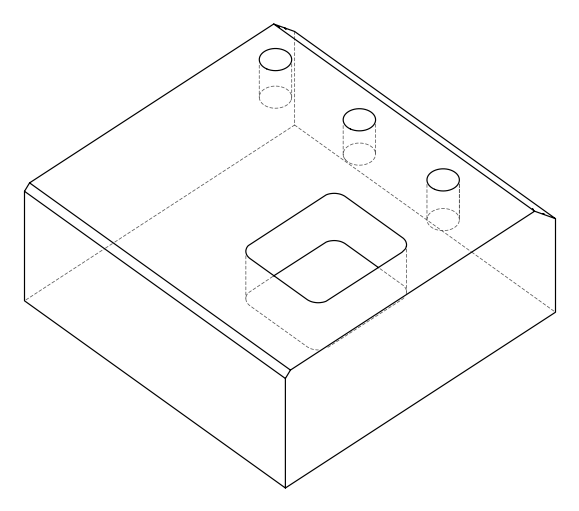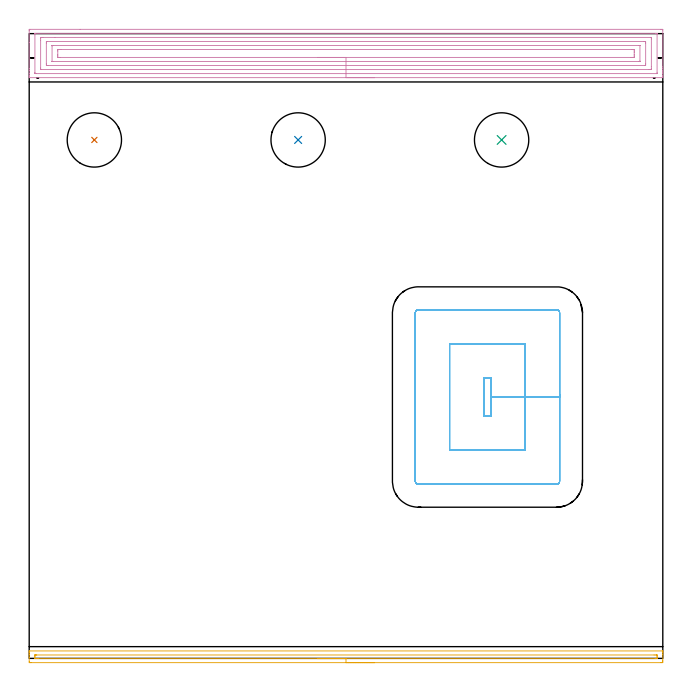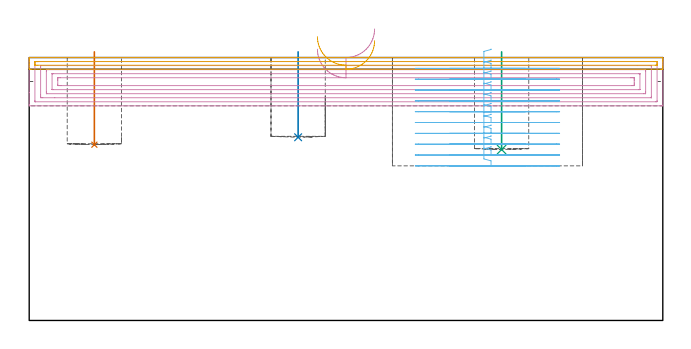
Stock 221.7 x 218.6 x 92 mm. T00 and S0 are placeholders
(PLAN: 6 operations, 2 tool changes, 24.3 min)
(1 INDEXABLE_INSERT_DRILL_BLIND_HOLE_FROM_SOLID | STEP1POCKET | NXT0302_009 | 0.13 min | 8579 mm3)
(2 INDEXABLE_INSERT_DRILL_BLIND_HOLE_FROM_SOLID_1 | STEP1POCKET_1 | NXT0302_009 | 0.12 min | 7842 mm3)
(3 INDEXABLE_INSERT_DRILL_BLIND_HOLE_FROM_SOLID_2 | STEP1POCKET_2 | NXT0302_009 | 0.14 min | 9061 mm3)
(4 AREA_MILL | FG_CHAMFER_SURFACE | UGT0205_001 | 10.99 min | 31660 mm3)
(5 AREA_MILL_1 | FG_CHAMFER_SURFACE_1 | UGT0205_001 | 3.71 min | 1867 mm3)
(6 MILL_RECTANGULAR_POCKET | POCKET_RECTANGULAR_STRAIGHT | NXT0201_012 | Follow Part, ap 4, ae 75% | 9.17 min | 191647 mm3)
(TOOL NXT0302_009 | Index. Insert Drill 19mm [880-D1900L25-05] | D19 PA176 FL95 Z2)
(TOOL UGT0205_001 | Chamfer Mill 20 x 3 x 45 deg. | D20 FL50 Z2)
(TOOL NXT0201_012 | ENDMILL 16mm [2P460-1600-NA 1630] | D16 FL38 Z6)
(OP 1 INDEXABLE_INSERT_DRILL_BLIND_HOLE_FROM_SOLID)
G17 G21 G94 G90
T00 M6
G54
G17 G0 G90 X22.8 Y181.4 S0 M3
G43 Z102. H1
G94 G81 G98 Z61.5 F250. R94.
G80
M5
M2
(OP 2 INDEXABLE_INSERT_DRILL_BLIND_HOLE_FROM_SOLID_1)
G17 G21 G94 G90
T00 M6
G54
G17 G0 G90 X94.1 Y181.4 S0 M3
G43 Z102. H1
G94 G81 G98 Z64.1 F250. R94.
G80
M5
M2
(OP 3 INDEXABLE_INSERT_DRILL_BLIND_HOLE_FROM_SOLID_2)
G17 G21 G94 G90
T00 M6
G54
G17 G0 G90 X165.3 Y181.4 S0 M3
G43 Z102. H1
G94 G81 G98 Z59.8 F250. R94.
G80
M5
M2
(OP 4 AREA_MILL)
G17 G21 G94 G90
T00 M6
G54
G17 G0 G90 X120.85 Y203.2 S1061 M3
G43 Z102. H0
G94 G1 X120.812 Z101.128 F250.
X120.698 Z100.263
X120.509 Z99.412
X120.247 Z98.58
X119.913 Z97.774
X119.51 Z97.
X119.041 Z96.264
X118.51 Z95.572
X117.921 Z94.929
X117.278 Z94.34
X116.586 Z93.808
X115.85 Z93.34
X115.076 Z92.937
X114.27 Z92.603
X113.438 Z92.341
X112.586 Z92.152
X111.722 Z92.038
X110.85 Z92.
X0.162
X0.008 Y203.202 Z91.988
X0. Y203.218 Z91.973
Y203.556 Z91.643
Y203.934 Z91.265
Y204.576 Z90.619
Y205.781 Z89.416
Y206.344 Z88.85
Y215.488 Z79.709
Y219.609 Z75.589
X0.002 Y219.892 Z75.305
X0.01 Y220.092 Z75.106
X0.211 Y220.099 Z75.099
X17.833 Y220.1 Z75.1
X221.092
X221.492 Y220.096 Z75.102
X221.69 Y220.092 Z75.106
X221.7 Y219.89 Z75.307
Y206.947 Z88.248
Y206.344 Z88.85
Y205.781 Z89.416
Y205.46 Z89.736
Y204.896 Z90.3
Y204.576 Z90.619
Y203.934 Z91.265
Y203.556 Z91.643
X221.693 Y203.217 Z91.974
X221.691 Y203.203 Z91.988
X221.538 Y203.2 Z92.
X110.85
Y204.614 Z90.586
X2.393 Y204.615 Z90.585
X2.353
X2.01 Y204.632 Z90.568
X2.005 Y204.734 Z90.466
X2.001 Y204.965 Z90.235
X2. Y218.229 Z76.971
X2.006 Y218.619 Z76.581
X2.01 Y218.669 Z76.531
X2.025 Y218.679 Z76.521
X2.074 Y218.682 Z76.518
X2.18 Y218.685 Z76.515
X219.306
X219.347
X219.69 Y218.668 Z76.532
X219.695 Y218.566 Z76.634
X219.699 Y218.335 Z76.865
Y205.071 Z90.129
X219.694 Y204.681 Z90.519
X219.69 Y204.632 Z90.568
X219.675 Y204.621 Z90.579
X219.626 Y204.618 Z90.582
X219.52 Y204.615 Z90.585
X110.85 Y204.614 Z90.586
Y206.028 Z89.172
X4.073 Y206.029 Z89.171
X4.034 Y206.03 Z89.17
X4.014 Y206.032 Z89.168
X4.01 Y206.034 Z89.166
X4.007 Y206.05 Z89.15
X4.002 Y206.167 Z89.033
X4. Y206.344 Z88.856
Y206.521 Z88.679
Y216.248 Z78.952
X4.005 Y216.956 Z78.244
X4.009 Y217.124 Z78.076
X4.028 Y217.265 Z77.935
X4.179 Y217.266 Z77.934
X4.754 Y217.271 Z77.929
X8.956 Y217.272 Z77.928
X217.627 Y217.271 Z77.929
X217.666 Y217.27 Z77.93
X217.686 Y217.268 Z77.932
X217.69 Y217.266 Z77.934
X217.693 Y217.251 Z77.95
X217.698 Y217.133 Z78.067
X217.7 Y216.956 Z78.244
Y216.779 Z78.421
Y207.052 Z88.148
X217.695 Y206.344 Z88.856
X217.691 Y206.176 Z89.024
X217.671 Y206.035 Z89.165
X217.521 Y206.034 Z89.166
X216.946 Y206.029 Z89.171
X212.767 Y206.028 Z89.172
X110.85
Y207.443 Z87.757
X6.64
X6.108 Y207.445 Z87.755
X6.052 Y207.446 Z87.754
X6.019 Y207.449 Z87.751
X6.01 Y207.482 Z87.718
X6.005 Y207.68 Z87.52
X6. Y208.077 Z87.123
Y215.187 Z80.013
X6.003 Y215.612 Z79.588
X6.007 Y215.823 Z79.377
X6.01 Y215.845 Z79.355
X6.027 Y215.851 Z79.349
X6.084 Y215.854 Z79.346
X6.181 Y215.857 Z79.343
X215.06
X215.592 Y215.855 Z79.345
X215.648 Y215.854 Z79.346
X215.68 Y215.851 Z79.349
X215.69 Y215.818 Z79.382
X215.695 Y215.62 Z79.58
X215.7 Y215.223 Z79.977
Y208.113 Z87.087
X215.697 Y207.688 Z87.512
X215.693 Y207.477 Z87.723
X215.69 Y207.455 Z87.745
X215.673 Y207.449 Z87.751
X215.616 Y207.446 Z87.754
X215.519 Y207.443 Z87.757
X110.85
Y208.857 Z86.343
X8.5
X8.217 Y208.86 Z86.34
X8.031 Y208.864 Z86.336
X8.009 Y208.87 Z86.33
X8.004 Y208.88 Z86.32
X8.001 Y208.906 Z86.294
X8. Y214.303 Z80.897
X8.001 Y214.382 Z80.818
X8.005 Y214.421 Z80.779
X8.009 Y214.435 Z80.765
X8.076 Y214.438 Z80.762
X8.359 Y214.442 Z80.758
X213.2 Y214.443 Z80.757
X213.483 Y214.44 Z80.76
X213.669 Y214.436 Z80.764
X213.691 Y214.43 Z80.77
X213.696 Y214.42 Z80.78
X213.699 Y214.394 Z80.806
X213.7 Y208.997 Z86.203
X213.698 Y208.918 Z86.282
X213.695 Y208.879 Z86.321
X213.691 Y208.865 Z86.335
X213.624 Y208.862 Z86.338
X213.341 Y208.858 Z86.342
X110.85 Y208.857 Z86.343
Y210.271 Z84.929
X10.926
X10.427 Y210.273 Z84.927
X10.028 Y210.277 Z84.923
X10.01 Y210.28 Z84.92
X10.004 Y210.301 Z84.899
X10.001 Y210.766 Z84.434
X10. Y211.189 Z84.011
X10.002 Y212.534 Z82.666
X10.005 Y212.953 Z82.247
X10.009 Y213.013 Z82.187
X10.055 Y213.022 Z82.178
X10.178 Y213.025 Z82.175
X10.427 Y213.027 Z82.173
X10.821 Y213.029 Z82.171
X11.32
X210.774
X211.273 Y213.027 Z82.173
X211.672 Y213.023 Z82.177
X211.69 Y213.02 Z82.18
X211.696 Y212.999 Z82.201
X211.699 Y212.534 Z82.666
X211.7 Y212.111 Z83.089
Y211.227 Z83.973
X211.698 Y210.766 Z84.434
X211.695 Y210.347 Z84.853
X211.69 Y210.287 Z84.913
X211.645 Y210.278 Z84.922
X211.522 Y210.275 Z84.925
X211.273 Y210.273 Z84.927
X210.879 Y210.271 Z84.929
X210.38
X110.85
X109.978 Z84.967
X109.113 Z85.081
X108.262 Z85.27
X107.43 Z85.532
X106.624 Z85.866
X105.85 Z86.269
X105.114 Z86.737
X104.422 Z87.268
X103.779 Z87.858
X103.19 Z88.501
X102.658 Z89.193
X102.19 Z89.929
X101.787 Z90.703
X101.453 Z91.509
X101.191 Z92.341
X101.002 Z93.192
X100.888 Z94.057
X100.85 Z94.929
G0 Z102.
M5
M2
(OP 5 AREA_MILL_1)
G17 G21 G94 G90
T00 M6
G54
G17 G0 G90 X120.85 Y-1.5 S1061 M3
G43 Z102. H0
Z97.9
G94 G1 X120.812 Z97.028 F250.
X120.698 Z96.164
X120.509 Z95.312
X120.247 Z94.48
X119.913 Z93.674
X119.51 Z92.9
X119.042 Z92.164
X118.51 Z91.472
X117.921 Z90.829
X117.278 Z90.24
X116.586 Z89.708
X115.85 Z89.24
X115.076 Z88.837
X114.27 Z88.503
X113.438 Z88.241
X112.587 Z88.052
X111.722 Z87.938
X110.85 Z87.9
X0.608
X0.295 Y-1.498
X0.01 Y-1.493 Z87.903
X0. Y-1.192 Z88.202
Y0.234 Z89.631
Y1.421 Z90.816
Y2.053 Z91.452
Y2.377 Z91.776
X0.002 Y2.49 Z91.882
X0.01 Y2.597 Z91.988
X0.162 Y2.6 Z92.
X221.538
X221.69 Y2.597 Z91.988
X221.698 Y2.49 Z91.882
X221.7 Y2.377 Z91.776
Y2.053 Z91.452
Y1.421 Z90.816
Y-0.637 Z88.76
X221.696 Y-1.192 Z88.202
X221.69 Y-1.493 Z87.903
X221.405 Y-1.498 Z87.9
X221.092 Y-1.5
X110.85
Y-0.086 Z89.314
X3.045
X2.393 Y-0.084 Z89.316
X2.149 Y-0.082 Z89.318
X2.047 Y-0.079 Z89.321
X2.009 Y-0.073 Z89.327
X2.007 Y-0.052 Z89.348
X2.002 Y0.061 Z89.461
X2.001 Y0.55 Z89.95
Y0.933 Z90.333
X2.005 Y1.062 Z90.462
X2.01 Y1.163 Z90.563
X2.015 Y1.18 Z90.58
X2.028 Y1.181 Z90.581
X2.068 Y1.183 Z90.583
X2.393 Y1.185 Z90.585
X2.635 Y1.186 Z90.586
X218.655
X219.307 Y1.184 Z90.584
X219.551 Y1.182 Z90.582
X219.653 Y1.179 Z90.579
X219.691 Y1.173 Z90.573
X219.693 Y1.152 Z90.552
X219.698 Y1.039 Z90.439
X219.7 Y0.55 Z89.95
X219.699 Y0.167 Z89.567
X219.695 Y0.038 Z89.438
X219.69 Y-0.063 Z89.337
X219.685 Y-0.08 Z89.32
X219.672 Y-0.081 Z89.319
X219.632 Y-0.083 Z89.317
X219.307 Y-0.085 Z89.315
X219.065 Y-0.086 Z89.314
X110.85
X109.978 Z89.352
X109.114 Z89.466
X108.262 Z89.655
X107.43 Z89.917
X106.624 Z90.251
X105.85 Z90.654
X105.114 Z91.123
X104.422 Z91.654
X103.779 Z92.243
X103.19 Z92.886
X102.658 Z93.578
X102.19 Z94.314
X101.787 Z95.088
X101.453 Z95.894
X101.191 Z96.726
X101.002 Z97.578
X100.888 Z98.443
X100.85 Z99.314
G0 Z102.
M5
M2
(OP 6 MILL_RECTANGULAR_POCKET)
G17 G21 G94 G90
T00 M6
G54
G17 G0 G90 X161.6 Y97.309 S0 M3
G43 Z102. H1
Z95.
G94 G1 Y98. Z94.815 F250.
X159.1 Z94.145
Y84.9 Z90.635
X161.6 Z89.965
Y91.45 Z88.21
Y98. F500.
X159.1
Y84.9
X161.6
Y91.45
X173.6
Y110.
X147.1
Y72.9
X173.6
Y91.45
X185.6
Y120.9
G3 X184.5 Y122. R1.1
G1 X136.2
G3 X135.1 Y120.9 R1.1
G1 Y62.
G3 X136.2 Y60.9 R1.1
G1 X184.5
G3 X185.6 Y62. R1.1
G1 Y91.45
Y92.45
G0 X161.6 Y97.309 Z91.21
G1 Y98. Z91.025 F250.
X159.1 Z90.355
Y84.9 Z86.845
X161.6 Z86.175
Y91.45 Z84.42
Y98. F500.
X159.1
Y84.9
X161.6
Y91.45
X173.6
Y110.
X147.1
Y72.9
X173.6
Y91.45
X185.6
Y120.9
G3 X184.5 Y122. R1.1
G1 X136.2
G3 X135.1 Y120.9 R1.1
G1 Y62.
G3 X136.2 Y60.9 R1.1
G1 X184.5
G3 X185.6 Y62. R1.1
G1 Y91.45
Y92.45
G0 X161.6 Y97.309 Z87.42
G1 Y98. Z87.235 F250.
X159.1 Z86.565
Y84.9 Z83.055
X161.6 Z82.385
Y91.45 Z80.63
Y98. F500.
X159.1
Y84.9
X161.6
Y91.45
X173.6
Y110.
X147.1
Y72.9
X173.6
Y91.45
X185.6
Y120.9
G3 X184.5 Y122. R1.1
G1 X136.2
G3 X135.1 Y120.9 R1.1
G1 Y62.
G3 X136.2 Y60.9 R1.1
G1 X184.5
G3 X185.6 Y62. R1.1
G1 Y91.45
Y92.45
G0 X161.6 Y97.309 Z83.63
G1 Y98. Z83.445 F250.
X159.1 Z82.775
Y84.9 Z79.265
X161.6 Z78.595
Y91.45 Z76.84
Y98. F500.
X159.1
Y84.9
X161.6
Y91.45
X173.6
Y110.
X147.1
Y72.9
X173.6
Y91.45
X185.6
Y120.9
G3 X184.5 Y122. R1.1
G1 X136.2
G3 X135.1 Y120.9 R1.1
G1 Y62.
G3 X136.2 Y60.9 R1.1
G1 X184.5
G3 X185.6 Y62. R1.1
G1 Y91.45
Y92.45
G0 X161.6 Y97.309 Z79.84
G1 Y98. Z79.655 F250.
X159.1 Z78.985
Y84.9 Z75.475
X161.6 Z74.805
Y91.45 Z73.05
Y98. F500.
X159.1
Y84.9
X161.6
Y91.45
X173.6
Y110.
X147.1
Y72.9
X173.6
Y91.45
X185.6
Y120.9
G3 X184.5 Y122. R1.1
G1 X136.2
G3 X135.1 Y120.9 R1.1
G1 Y62.
G3 X136.2 Y60.9 R1.1
G1 X184.5
G3 X185.6 Y62. R1.1
G1 Y91.45
Y92.45
G0 X161.6 Y97.309 Z76.05
G1 Y98. Z75.865 F250.
X159.1 Z75.195
Y84.9 Z71.685
X161.6 Z71.015
Y91.45 Z69.26
Y98. F500.
X159.1
Y84.9
X161.6
Y91.45
X173.6
Y110.
X147.1
Y72.9
X173.6
Y91.45
X185.6
Y120.9
G3 X184.5 Y122. R1.1
G1 X136.2
G3 X135.1 Y120.9 R1.1
G1 Y62.
G3 X136.2 Y60.9 R1.1
G1 X184.5
G3 X185.6 Y62. R1.1
G1 Y91.45
Y92.45
G0 X161.6 Y97.309 Z72.26
G1 Y98. Z72.075 F250.
X159.1 Z71.405
Y84.9 Z67.895
X161.6 Z67.225
Y91.45 Z65.47
Y98. F500.
X159.1
Y84.9
X161.6
Y91.45
X173.6
Y110.
X147.1
Y72.9
X173.6
Y91.45
X185.6
Y120.9
G3 X184.5 Y122. R1.1
G1 X136.2
G3 X135.1 Y120.9 R1.1
G1 Y62.
G3 X136.2 Y60.9 R1.1
G1 X184.5
G3 X185.6 Y62. R1.1
G1 Y91.45
Y92.45
G0 X161.6 Y97.309 Z68.47
G1 Y98. Z68.285 F250.
X159.1 Z67.615
Y84.9 Z64.105
X161.6 Z63.435
Y91.45 Z61.68
Y98. F500.
X159.1
Y84.9
X161.6
Y91.45
X173.6
Y110.
X147.1
Y72.9
X173.6
Y91.45
X185.6
Y120.9
G3 X184.5 Y122. R1.1
G1 X136.2
G3 X135.1 Y120.9 R1.1
G1 Y62.
G3 X136.2 Y60.9 R1.1
G1 X184.5
G3 X185.6 Y62. R1.1
G1 Y91.45
Y92.45
G0 X161.6 Y97.309 Z64.68
G1 Y98. Z64.495 F250.
X159.1 Z63.825
Y84.9 Z60.315
X161.6 Z59.645
Y91.45 Z57.89
Y98. F500.
X159.1
Y84.9
X161.6
Y91.45
X173.6
Y110.
X147.1
Y72.9
X173.6
Y91.45
X185.6
Y120.9
G3 X184.5 Y122. R1.1
G1 X136.2
G3 X135.1 Y120.9 R1.1
G1 Y62.
G3 X136.2 Y60.9 R1.1
G1 X184.5
G3 X185.6 Y62. R1.1
G1 Y91.45
Y92.45
G0 X161.6 Y97.309 Z60.89
G1 Y98. Z60.705 F250.
X159.1 Z60.035
Y84.9 Z56.525
X161.6 Z55.855
Y91.45 Z54.1
Y98. F500.
X159.1
Y84.9
X161.6
Y91.45
X173.6
Y110.
X147.1
Y72.9
X173.6
Y91.45
X185.6
Y120.9
G3 X184.5 Y122. R1.1
G1 X136.2
G3 X135.1 Y120.9 R1.1
G1 Y62.
G3 X136.2 Y60.9 R1.1
G1 X184.5
G3 X185.6 Y62. R1.1
G1 Y91.45
Y92.45
G0 Z102.
M5
M2
